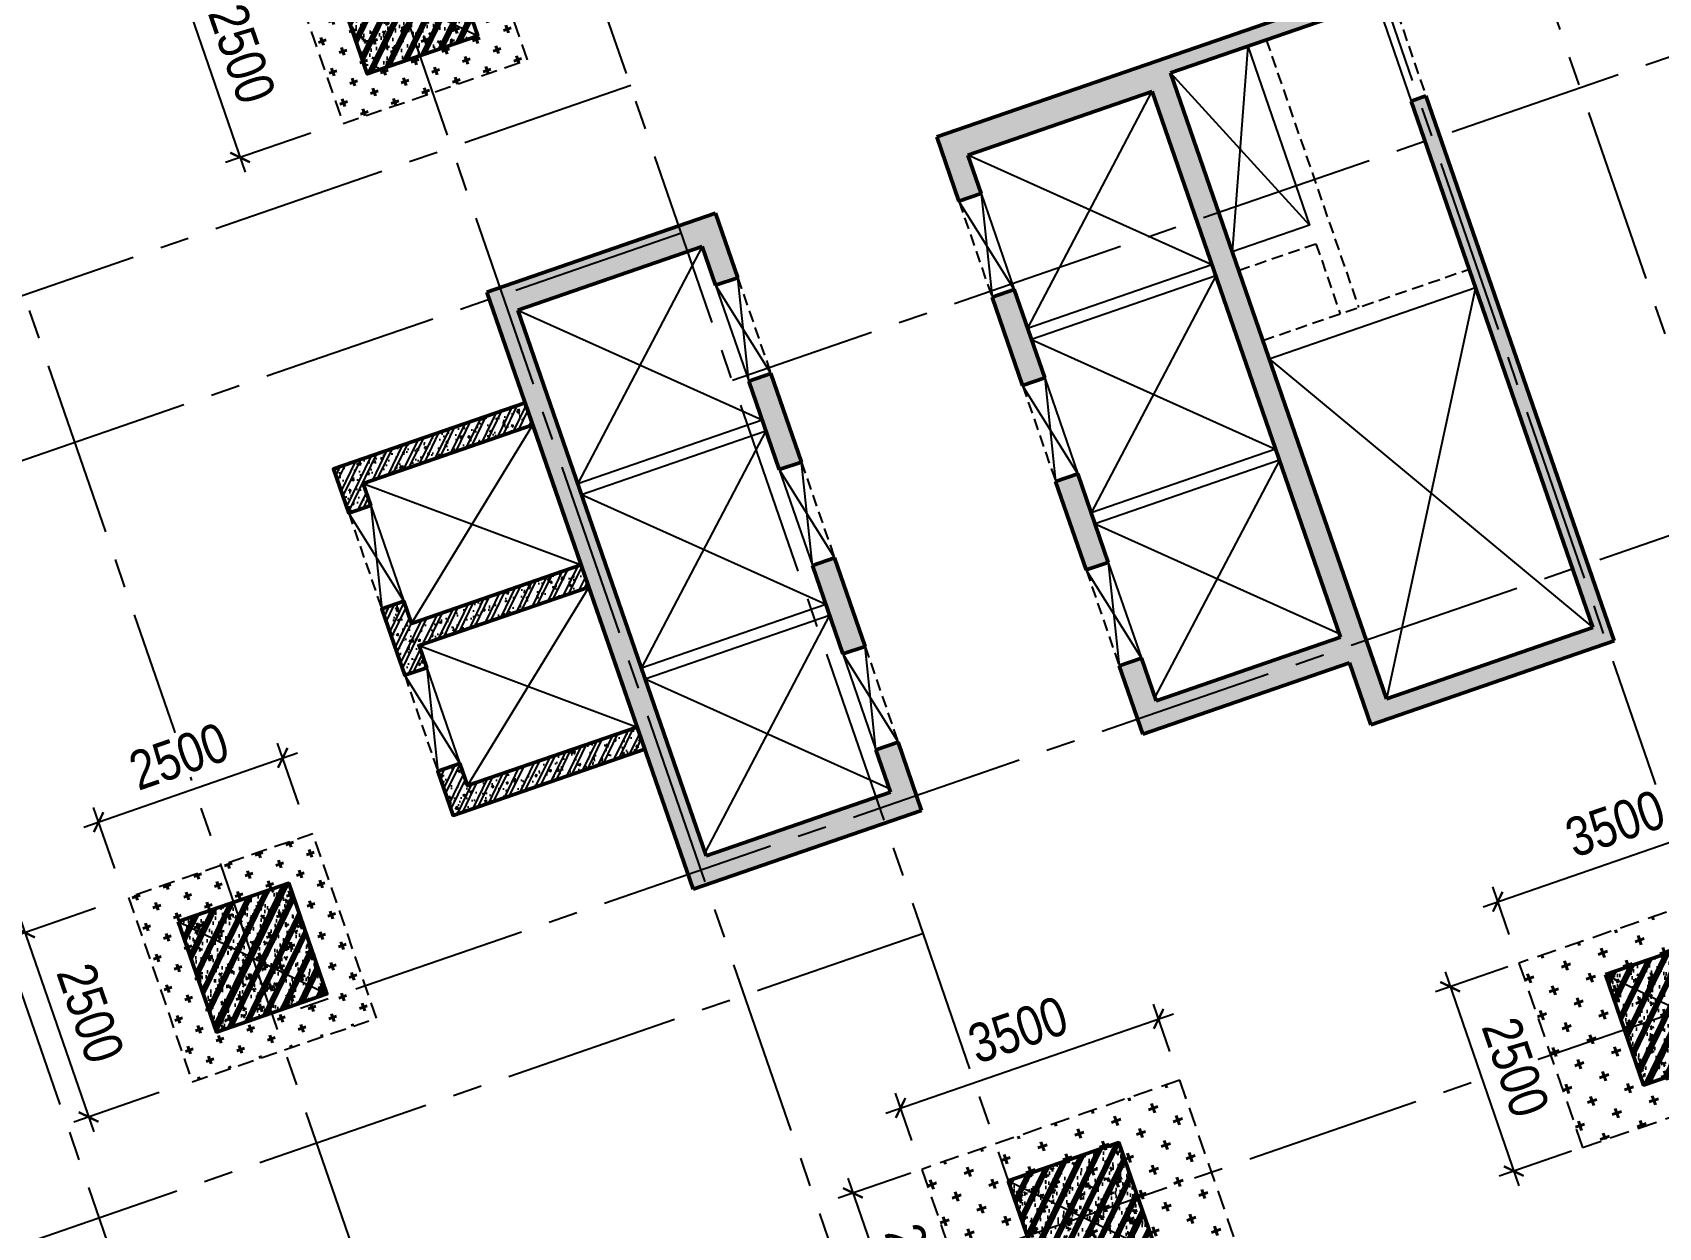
# Model space of a CAD drawing. Header units: millimetres. Extents: x -1534340 to 1713810, y -1348191 to 1114081.
# Drawn here: x 891251 to 912097, y -311826 to -296507 of the extents above; entities that cross this region are included whole.
import ezdxf
from ezdxf.xclip import XClip

# ---------------------------------------------------------------- set-up
doc = ezdxf.new("R2010")
doc.units = ezdxf.units.MM
doc.header["$LTSCALE"] = 100
doc.header["$XCLIPFRAME"] = 0
doc.header["$PDMODE"] = 32
doc.header["$PDSIZE"] = 2.5
for name, pattern in [('CENTER2', [1.125, 0.75, -0.125, 0.125, -0.125]), ('DASHED', [4.5, 3, -1.5]), ('HIDDEN', [0.375, 0.25, -0.125]), ('Xref_ST_MBDV Cot vach 30.7.2022$0$DASHDOT', [1, 0.5, -0.25, 0, -0.25])]:
    doc.linetypes.add(name, pattern=pattern)
for name, color, linetype, lineweight in [('0-Hatch', 250, 'Continuous', 40), ('KT-Net cot vach', 6, 'Continuous', 50), ('ST_MBDV Cot vach 220805$0$Xref_ST_MBDV Cot vach 30.7.2022$0$KT-Net cot vach', 6, 'Continuous', 50), ('xref.asix of  podium$0$xref.asix of  podium$0$ST_MBDV Cot vach 220805$0$KT-Net cot vach', 6, 'Continuous', 50)]:
    doc.layers.add(name, color=color, linetype=linetype, lineweight=lineweight)
for name, color, linetype in [('0-khuat', 3, 'HIDDEN'), ('ccu11-Khuat', 9, 'DASHED'), ('ccu11-Manh', 8, 'Continuous'), ('ccu11-Thay', 7, 'Continuous'), ('ccu12-Manh', 8, 'Continuous'), ('ccu12-Truc', 13, 'CENTER2'), ('KC2-DIM', 251, 'Continuous'), ('KT-Hatch', 251, 'Continuous'), ('xref.asix of  podium$0$xref.asix of  podium$0$KT-Hatch', 251, 'Continuous'), ('Xref_ST_MBDV Cot vach 30.7.2022$0$Xref_ST_MBDV Cot vach 30.7.2022|Xref_ST_MBDV Cot vach 30.7.2022|Xref_ST_MBDV Cot vach 30.7.2022|Xref_ST_MBDV Cot vach 30.7.2022|A-WALL-PATT', 251, 'Continuous'), ('Xref_ST_MBDV Cot vach 30.7.2022$0$Xref_ST_MBDV Cot vach 30.7.2022|Xref_ST_MBDV Cot vach 30.7.2022|Xref_ST_MBDV Cot vach 30.7.2022|Xref_ST_MBDV Cot vach 30.7.2022|Site_plot line', 1, 'Xref_ST_MBDV Cot vach 30.7.2022$0$DASHDOT')]:
    doc.layers.add(name, color=color, linetype=linetype)
doc.styles.add('Arial Narrow', font='ARIALN.TTF')
doc.dimstyles.new('ccu12-200', dxfattribs={"dimscale": 200, "dimtxt": 2.5, "dimasz": 1, "dimexe": 1, "dimexo": 2, "dimgap": 1, "dimtad": 1, "dimdec": 0, "dimrnd": 5, "dimdsep": 46, "dimtxsty": 'Arial Narrow', "dimblk": 'ARCHTICK', "dimcen": -1, "dimdle": 1, "dimclrd": 256, "dimclre": 256, "dimclrt": 3, "dimadec": 0, "dimazin": 2, "dimtfac": 0.1, "dimtdec": 0, "dimtmove": 0, "dimatfit": 1, "dimldrblk": 'ARCHTICK', "dimfxl": 1, "dimtvp": 0.8333333333333334, "dimtolj": 1, "dimtzin": 12, "dimarcsym": 0})

# ---------------------------------------------------------------- blocks, each defined once
blk = doc.blocks.new('Xref_ST_MBDV Cot vach 30.7.2022$0$Tuong Vay01-flat-1')
at = {"layer": 'Xref_ST_MBDV Cot vach 30.7.2022$0$Xref_ST_MBDV Cot vach 30.7.2022|Xref_ST_MBDV Cot vach 30.7.2022|Xref_ST_MBDV Cot vach 30.7.2022|Xref_ST_MBDV Cot vach 30.7.2022|A-WALL-PATT'}
h = blk.add_hatch(dxfattribs=at)
h.set_pattern_fill('ACET-2D-VATLIEU04', color=256, scale=50, pattern_type=2)
h.set_pattern_definition([(49.99999999999999, (-11139561.83942936, -1407213.44759845), (-225.902473859489, 189.5546824974008), [37.49999998626113, -412.4999998488724]), (355, (-11139561.83942936, -1407213.44759845), (32.12721218541265, 367.2157156157773), [29.99999999490911, -329.9999999440002]), (100.4514, (-11139531.95358936, -1407216.06226845), (-341.2315265778452, -62.9441868767608), [31.87009499667636, -350.57105596344]), (46.18420000000001, (-11139561.83942936, -1407113.44759845), (-319.1804974675179, 306.2520974436775), [56.24999996954708, -618.749999665018]), (96.6356, (-11139517.37105686, -1407120.34425195), (-516.9959221575409, -60.14402179722674), [47.80514400473094, -525.8565000520404]), (351.1842, (-11139561.83942936, -1407113.44759845), (84.74077420309186, 546.3954293043353), [45.00000000792112, -495.0000000871323]), (21, (-11139511.83942936, -1407138.44759845), (-105.6808218676597, 275.3079533968121), [37.49999999934682, -412.499999992815]), (326.0000000000001, (-11139511.83942936, -1407138.44759845), (206.1288045682013, 305.5985201385338), [30.00000001746614, -330.0000001921275]), (71.4514, (-11139486.96831286, -1407155.22340145), (-328.9637652803212, 110.3801005582791), [31.87009499870726, -350.5710559857798]), (37.50000000000001, (-11139561.83942936, -1407213.44759845), (-78.13452938385308, 101.8269011885859), [0, -325.9999998517854, 0, -334.9999998476936, 0, -331.2499998493985]), (7.499999999999999, (-11139561.83942936, -1407213.44759845), (-23.27934638224542, 176.8241910238285), [0, -191.0000000278261, 0, -318.5000000464012, 0, -126.2500000183929]), (327.5, (-11139673.33942936, -1407213.44759845), (71.94441751949489, 112.9301145330537), [0, -125.0000000614986, 0, -390.0000001918756, 0, -517.5000002546042]), (317.5, (-11139723.33942936, -1407213.44759845), (158.0205495897681, 172.4491691102739), [0, -162.4999999478019, 0, -258.9999999168043, 0, -367.4999998819521]), (45, (-11139561.83942936, -1407213.44759845), (-150.2601910028607, 150.2601910026278), []), (45, (-11139561.83942936, -1407152.19759845), (-150.2601910028607, 150.2601910026278), [])])
h.paths.add_polyline_path([(-82665.42454257607, -118500.0088302612), (-81837.41861176863, -121132.0343658989), (-80902.71611081436, -123728.0834242017), (-79862.87874617614, -126283.8385967175), (-78719.63840653747, -128795.0430432414), (-77474.89874527603, -131257.5152608277), (-76130.7324262727, -133667.1548922951), (-74689.37767251953, -136019.9495540815), (-73153.2345392555, -138311.981517314), (-71524.86091735773, -140539.4342316107), (-69806.96827445179, -142698.5986796832), (-68002.4171395041, -144785.8795539467), (-66114.21234000102, -146797.8012427511), (-64145.497998368, -148731.0136179249), (-62099.55229647644, -150582.2976132843), (-59979.78201714717, -152348.5705846979), (-57789.71687134914, -154026.8914431464), (-55533.00362077914, -155614.4655520306), (-53213.40000534989, -157108.6493807235), (-50834.76848621853, -158506.954906286), (-48401.06981415115, -159807.0537564463), (-45916.35643433966, -161006.7810866404), (-43384.76573854871, -162104.1391847725), (-40810.51317570359, -163097.3007977149), (-38197.88523275405, -163984.6121738681), (-35551.23229684308, -164764.5958169776), (-32874.96141154505, -165435.9529462866), (-30173.5289383363, -165997.5656592443), (-27451.44813587703, -166448.4963081502), (-24701.85157574899, -166789.3238736566), (-4396.734290909022, -168938.2567786218), (36420.01678077132, -167648.2249503911), (41836.4863632936, -160718.6374020646), (12445.38596707024, -24367.66042796941), (8472.910947457654, -9248.974452903174), (-4718.707271176856, -5521.400683149928), (-10557.45827306993, -9946.818014640827), (-34021.18647153303, -27848.24941525888), (-39776.65152562223, -32008.57135346811), (-41248.85870469548, -35293.77142358455), (-45787.31564925052, -38574.38242801698), (-49368.4870454669, -38942.00303377653), (-57644.18705056235, -44924.06981060421), (-59844.65461433306, -46601.45355761005), (-61968.93197572604, -48362.30333496258), (-64019.60134904832, -50208.3517090485), (-65993.2459566202, -52136.53199238679), (-67886.59205765836, -54143.61763671576), (-69696.47008413821, -56226.27801198442), (-71419.8706161473, -58381.05012253253), (-73053.93764149398, -60604.33085121214), (-74595.93274202198, -62892.42844269238), (-76043.29574720934, -65241.53179885377), (-77393.615911806, -67647.72832025355), (-78644.64476583898, -70107.01135663176), (-79794.29917307012, -72615.28586126259), (-80840.66479975358, -75168.37520986283), (-81781.99930225872, -77762.02815519366), (-82616.73522835784, -80391.9259061541), (-83343.48262714595, -83053.68931881292), (-83961.03136360087, -85742.88618860021), (-84468.3531336058, -88455.03863057657), (-84864.60300002433, -91185.62932156771), (-85149.1148865223, -93930.11565387133), (-85321.41487544402, -96683.60341540864), (-85381.30445068702, -99529.50948559865), (-85328.50406530127, -102200.8374458619), (-85163.21024433896, -104955.3926120612), (-84885.69993967563, -107700.5945179402), (-84496.42936686985, -110432.1923394061), (-83996.04728951491, -113145.6335586284), (-83385.3738030456, -115836.3975027683)], flags=16)
h.paths.add_polyline_path([(-83625.45879450254, -118780.6341908188), (-82785.20518665202, -121451.592054751), (-81836.67593448795, -124086.0436255364), (-80781.45706173405, -126679.6041032514), (-79621.30565389246, -129227.9548506811), (-78358.15352366865, -131726.8525110248), (-76994.10399421491, -134172.1360737709), (-75531.42839684151, -136559.7338032422), (-73972.56228888594, -138885.6700187323), (-72320.10139823705, -141146.0717144171), (-70576.79730102606, -143337.1750085717), (-68745.55283991061, -145455.3314108832), (-66829.41729043424, -147497.0138977058), (-64831.58128353581, -149458.8227850739), (-62755.37149274349, -151337.4913895966), (-60604.24509477988, -153129.8914679771), (-58381.7840128839, -154833.0384259534), (-56091.68895242736, -156444.0962880657), (-53737.77323871478, -157960.3824199464), (-51323.95646727085, -159379.3719952791), (-48854.25797718205, -160698.7021999834), (-46332.79015832208, -161916.1761666269), (-43763.75160367042, -163029.7666325136), (-41151.42011806555, -164037.6193153583), (-38500.14559506811, -164938.0560009221), (-35814.34277378954, -165729.5773374715), (-33098.48388773762, -166410.8653324069), (-30357.09121792205, -166980.7855469028), (-27594.72956264392, -167438.3889849058), (-24815.98988816142, -167782.8289991841), (-4433.735052675009, -169939.9255319908), (36919.56229590811, -168632.9359166666), (42912.68845487945, -160965.5998827359), (13418.22973546013, -24135.12373521132), (9294.838300889242, -8442.070929647249), (-4925.935208282433, -4423.687328800617), (-11162.76267831214, -9150.82235655561), (-34617.47974592447, -27045.37879939191), (-40579.63196872547, -31355.10398377781), (-42051.83914779872, -34640.30405389448), (-46155.98199344426, -37606.97231750819), (-49737.15338966064, -37974.59292326774), (-58240.31235744618, -44121.0777798905), (-60467.11885703541, -45818.53930653841), (-62622.81900685839, -47605.43596977205), (-64703.8232677374, -49478.79233927629), (-66706.66158131324, -51435.49383058609), (-68628.013630962, -53472.26783320424), (-70464.66541309468, -55585.73726807744), (-72213.55809716694, -57772.38228180911), (-73871.79587351345, -60028.54927773564), (-75436.60120790266, -62350.49395546387), (-76905.37393212318, -64734.34577669739), (-78275.66833624989, -67176.13529814105), (-79545.20269040763, -69671.7966022063), (-80711.86304414831, -72217.17406733404), (-81773.70674647763, -74808.02928769216), (-82728.96568063274, -77440.04813065287), (-83576.04920824617, -80108.84792049509), (-84313.5468179807, -82809.98473610263), (-84940.23047422245, -85538.9608107484), (-85455.05666192248, -88291.23202148662), (-85857.16812421381, -91062.21545574092), (-86145.88844638877, -93847.29761108034), (-86320.75738810934, -96641.83923533), (-86381.51240370423, -99528.87035845965), (-86327.91179009154, -102240.684236032), (-86160.19218073785, -105035.6641918905), (-85878.57688103244, -107821.473743778), (-85483.548480995, -110593.4755141111), (-84975.76463904232, -113347.0545681345), (-84356.0573821161, -116077.6233250971)])
at = {"layer": 'Xref_ST_MBDV Cot vach 30.7.2022$0$Xref_ST_MBDV Cot vach 30.7.2022|Xref_ST_MBDV Cot vach 30.7.2022|Xref_ST_MBDV Cot vach 30.7.2022|Xref_ST_MBDV Cot vach 30.7.2022|Site_plot line', "ltscale": 5000}
blk.add_arc((-17764.15298610739, -99528.87035845988), 69167.3594175971, 126.1463596527413, 263.7926961611879, dxfattribs=at)
blk = doc.blocks.new('Grid-ST-flat-3')
at = {"layer": 'ccu12-Truc', "ltscale": 30}
for p, q in [((354060.2251921427, -35261.67722702224), (370215.9049475128, -82056.07930523856)), ((352169.7243788354, -35914.36909527634), (368325.4041342058, -82708.77117349271)), ((343189.8455156267, -39014.65546948352), (361219.3016763728, -91236.39007851167)), ((340897.6132794917, -39806.04435974167), (359986.9050177329, -95097.55833493307)), ((335415.1609209012, -41698.85077767866), (354504.452659484, -96990.36475386203)), ((332626.6722212732, -42661.57128335355), (351715.9639600301, -97953.08526004129)), ((373810.3320323362, -49513.02102186112), (349695.2078323849, -57838.72253210988)), ((348389.8671523775, -54057.70604856691), (307655.7401533651, -68121.08717252291)), ((375703.1355340295, -54995.47438727948), (343807.6216429826, -66007.34088114498)), ((349042.5590209737, -55948.20686175593), (308308.4320219612, -70011.58798571193)), ((377595.9390357225, -60477.92775269796), (312746.7367284151, -82866.99351539748)), ((352142.8453968058, -64928.08572440385), (311408.7183977929, -78991.46684835991))]:
    blk.add_line(p, q, dxfattribs=at)
blk = doc.blocks.new('LOI-B2-T1-PN')
at = {"layer": 'xref.asix of  podium$0$xref.asix of  podium$0$KT-Hatch'}
h = blk.add_hatch(dxfattribs=at)
h.set_pattern_fill('BTCT', color=256, scale=40)
h.set_pattern_definition([(49.99999999999999, (106559.8543703835, -42147.03074568091), (286.9040730403014, -25.10085399303804), [30, -330]), (355, (106559.8543703835, -42147.03074568091), (-55.50053344520001, 300.8768534800047), [24, -264]), (100.4514, (106583.7630423829, -42149.12248168094), (231.4037526856086, 275.7758168243814), [25.496076, -280.4568448]), (46.18420000000001, (106559.8543703835, -42067.03074568091), (426.8964194502578, -66.20760573160723), [45, -495]), (96.6356, (106595.4290683828, -42072.54806848092), (373.8650822194813, 389.6471483601767), [38.2441152, -420.6852]), (351.1842, (106559.8543703835, -42067.03074568091), (373.8647780534509, 389.6474403701299), [36, -396]), (21, (106599.8543703835, -42087.03074568091), (238.7628208473847, -161.0475562661355), [30, -330]), (326.0000000000001, (106599.8543703835, -42087.03074568091), (97.32613276863269, 290.0600180187412), [24, -264]), (71.4514, (106619.7512635831, -42100.45138808095), (336.089051432596, 129.012198683981), [25.496076, -280.4568448]), (37.50000000000001, (106559.8543703835, -42147.03074568091), (4.863942126916267, 133.1575415325246), [0, -260.8, 0, -268, 0, -265]), (7.499999999999999, (106559.8543703835, -42147.03074568091), (105.2278149768594, 157.7646847529441), [0, -152.8, 0, -254.8, 0, -101]), (327.5, (106470.6543703843, -42147.03074568091), (213.5289744689636, -9.021948693751902), [0, -100, 0, -312, 0, -414]), (317.5, (106430.6543703843, -42147.03074568091), (233.2744677369545, 40.04199293292709), [0, -130, 0, -207.2, 0, -294]), (45, (106559.8543703835, -42147.03074568091), (-106.0660171779821, 106.0660171779821), []), (45, (106630.5650483835, -42147.03074568091), (-106.0660171779821, 106.0660171779821), [])])
h.paths.add_polyline_path([(49433.65392537601, 3363.971816275036), (49622.70400670543, 3429.241003099829), (52034.40045988187, -3556.159502078313), (48915.07411792129, -4633.101084687049), (48640.94353325665, -3839.090743097011), (45994.24239462428, -4752.85935864388), (45691.49887049571, -3875.972566526849), (45975.07399249263, -3778.068786289543), (46163.59643967636, -4324.117936077528), (48526.72245631367, -3508.253100767964), (46111.76254379749, 3486.599908476695), (43748.63652716018, 2670.735073167132), (43919.09460751154, 2177.008775634924), (43635.51948551461, 2079.104995397851), (43350.84032822028, 2903.668935258873), (49116.86780881323, 4894.379133414477), (49182.13699563965, 4705.32905208366), (46346.385775676, 3726.291249711998), (49117.06275638752, -4298.884702786105), (51763.76389501989, -3385.116087239236)])
h.paths.add_polyline_path([(45550.82427813113, -2549.2432576383), (45267.2491561342, -2647.147037875606), (44875.63403518684, -1512.846549890004), (45159.2091571819, -1414.942769652931)], flags=17)
h.paths.add_polyline_path([(44734.9594428204, -186.1172410016879), (44451.38432082534, -284.0210212389939), (44059.76919987611, 850.2794667466078), (44343.34432187304, 948.1832469836809)], flags=17)
h.paths.add_polyline_path([(42855.74765053205, -4855.010368898511), (42572.17252853513, -4952.914149135584), (42759.82144065574, -5496.433132962091), (40396.69542402029, -6312.297968271887), (37981.73551150225, 682.555040972773), (40344.86152813956, 1498.419876282569), (40516.19314355403, 1002.163412788883), (40799.76826555096, 1100.067193025956), (40514.21557319351, 1927.161298848689), (37583.93931256421, 915.4889030647464), (40227.34137896635, -6741.039390838239), (43157.61763959564, -5729.366995054064)])
h.paths.add_polyline_path([(42431.49793617055, -3626.184840247501), (42147.92281417362, -3724.088620484574), (41756.30769322626, -2589.788132498972), (42039.88281522132, -2491.884352261899)], flags=17)
h.paths.add_polyline_path([(41615.63310086168, -1263.058823610656), (41332.05797886476, -1360.962603847962), (40940.44285791554, -226.6621158623602), (41224.01797991246, -128.7583356250543)], flags=17)
at = {"ltscale": 0.5}
for points in [[(47338.89869169029, 4068.954476753715), (48131.91931109922, 1771.995990066498), (47139.40639508469, 1429.33276302478)], [(46878.6754889877, 1265.261452838255), (44515.54947235039, 449.3966175308451)], [(46927.62737910636, 1123.473891840084), (44564.50136246951, 307.6090565305785)], [(47612.56603217917, 58.84123054385418), (50259.30912839295, 972.4882855381584)], [(38748.64845669363, -1538.783414665668), (41111.77447333024, -722.918579354824)], [(38797.60034681251, -1680.570975663897), (41160.72636344936, -864.7061403541593)], [(47694.5403242968, -1097.86456379859), (45331.41430765949, -1913.729399106058)], [(47743.49221441522, -1239.652124796819), (45380.36619777861, -2055.516960106383)], [(39564.51329200342, -3901.909431302338), (41927.6393086398, -3086.044595991494)], [(39613.46518212208, -4043.696992300509), (41976.59119875915, -3227.832156990771)]]:
    blk.add_lwpolyline(points, dxfattribs=at)
at = {"layer": 'ccu11-Khuat', "ltscale": 0.5}
blk.add_line((47575.21129335393, 4150.540960284707), (48759.82455109805, 719.3471057733987), dxfattribs=at)
at = {"layer": 'ccu11-Khuat', "color": 6, "ltscale": 0.5}
for points in [[(49182.13699563779, 4705.32905208302), (49622.70400670543, 3429.241003099829)], [(43635.51948551554, 2079.104995394358), (44059.76919987681, 850.2794667433482)], [(40799.76826555096, 1100.067193025956), (41224.01797991246, -128.7583356250543)], [(44451.38432082534, -284.021021238761), (44875.63403518684, -1512.846549889771)], [(41615.63310086331, -1263.058823609666), (42039.88281522482, -2491.884352260677)], [(45267.2491561342, -2647.147037875839), (45691.49887049431, -3875.972566527314)], [(42431.49793617055, -3626.184840247501), (42855.74765053205, -4855.010368898511)]]:
    blk.add_lwpolyline(points, dxfattribs=at)
at = {"layer": 'ccu11-Khuat', "ltscale": 0.5}
for points in [[(47220.99287861586, 1193.020161361084), (48213.49494131166, 1535.679641314899), (48523.45610908046, 637.753493136086)], [(47530.99040205311, 295.1575790462084), (50177.7334982669, 1208.804634040513)]]:
    blk.add_lwpolyline(points, dxfattribs=at)
at = {"layer": 'ccu11-Thay', "color": 6, "ltscale": 0.5}
for points in [[(48993.08691430837, 4640.059865258751), (49433.65392537601, 3363.971816275036)], [(43919.09460751223, 2177.00877563213), (44343.34432187374, 948.1832469808869)], [(40516.19314355403, 1002.163412788883), (40940.44285791554, -226.6621158623602)], [(44734.95944282226, -186.1172410009895), (45159.20915718377, -1414.942769652233)], [(41332.05797886639, -1360.96260384674), (41756.30769322789, -2589.788132497983)], [(45550.82427813089, -2549.243257638416), (45975.07399249123, -3778.068786290009)], [(42147.92281417362, -3724.088620484574), (42572.17252853513, -4952.914149135817)]]:
    blk.add_lwpolyline(points, dxfattribs=at)
at = {"layer": 'ccu12-Manh', "ltscale": 0.5}
for points in [[(47338.89869169029, 4068.954476753657), (47139.40639508469, 1429.33276302478)], [(46346.385775676, 3726.291249711998), (48131.91931109922, 1771.995990066498)], [(46110.88900873368, 3489.130074438057), (44514.67593728798, 451.9267834898783)], [(43747.76299209637, 2673.265239128261), (46877.80195392435, 1267.791618800664)], [(40344.86152813956, 1498.419876282569), (38748.64845669386, -1538.78341466561)], [(46927.62737910636, 1123.473891840084), (45331.41430766066, -1913.729399108095)], [(50259.30897807376, 972.4882336484152), (49117.06275638752, -4298.884702786105)], [(37981.73551150225, 682.555040972773), (41111.77447333024, -722.918579354824)], [(44564.50136246905, 307.6090565302875), (47694.54032429704, -1097.86456379731)], [(47612.76617613016, 58.91031958063832), (51763.76389501989, -3385.116087239236)], [(41160.72636344936, -864.7061403542175), (39564.51329200366, -3901.909431302396)], [(47743.49221441639, -1239.652124796412), (46147.27914297068, -4276.855415744591)], [(38797.60034681205, -1680.570975664014), (41927.63930864003, -3086.044595991611)], [(45380.36619777908, -2055.516960106208), (48510.40515960706, -3460.990580433805)], [(41976.59119875869, -3227.832156990888), (40380.37812731299, -6265.035447939066)], [(39613.46518212138, -4043.696992300684), (42743.50414394937, -5449.170612628281)]]:
    blk.add_lwpolyline(points, dxfattribs=at)
at = {"layer": 'KC2-DIM', "ltscale": 0.5}
for points in [[(43919.094607512, 2177.008775632479), (44059.76919987658, 850.2794667436974)], [(44343.3443218735, 948.1832469813526), (43635.51948551508, 2079.104995394708)], [(40940.44285791554, -226.6621158623602), (40799.76826555096, 1100.067193025956)], [(40516.19314355403, 1002.163412788883), (41224.01797991246, -128.7583356250543)], [(44734.95944282203, -186.1172410005238), (44875.63403518661, -1512.846549889422)], [(45159.2091571833, -1414.942769651767), (44451.38432082511, -284.0210212384118)], [(41332.05797886336, -1360.962603847729), (42039.88281522179, -2491.884352261666)], [(41756.30769322487, -2589.788132498972), (41615.63310086029, -1263.058823610656)], [(45975.07399249123, -3778.068786289659), (45267.24915613374, -2647.147037875489)], [(45550.82427813066, -2549.243257637951), (45691.49887049408, -3875.972566526965)], [(42147.9228141692, -3724.088620485563), (42855.74765052786, -4855.0103688995)], [(42572.1725285307, -4952.914149136806), (42431.49793616636, -3626.18484024849)]]:
    blk.add_lwpolyline(points, dxfattribs=at)
at = {"layer": 'xref.asix of  podium$0$xref.asix of  podium$0$ST_MBDV Cot vach 220805$0$KT-Net cot vach', "extrusion": (-3.35282951705558e-09, 1.998521292752062e-08, 0.9999999999999999)}
for p, q in [((49116.86780881323, 4894.379133414477), (43350.84032822028, 2903.668935258873)), ((49182.13699563965, 4705.32905208366), (46346.385775676, 3726.291249711998)), ((46346.385775676, 3726.291249711998), (49117.06275638752, -4298.884702786105)), ((46111.76254379749, 3486.599908476695), (43748.63652716018, 2670.735073167132)), ((48526.72245631367, -3508.253100767964), (46111.76254379749, 3486.599908476695)), ((51763.76389501989, -3385.116087239236), (49433.65392537601, 3363.971816275036)), ((52034.40045988187, -3556.159502078313), (49622.70400670543, 3429.241003099829)), ((40514.21557319351, 1927.161298848689), (37583.93931256421, 915.4889030647464)), ((40799.76826555096, 1100.067193025956), (40514.21557319351, 1927.161298848689)), ((40344.86152813956, 1498.419876282569), (37981.73551150225, 682.555040972773)), ((40516.19314355403, 1002.163412788883), (40344.86152813956, 1498.419876282569)), ((37583.93931256421, 915.4889030647464), (40227.34137896635, -6741.039390838239)), ((37981.73551150225, 682.555040972773), (40396.69542402029, -6312.297968271887)), ((46163.59643967636, -4324.117936077528), (48526.72245631367, -3508.253100767964)), ((49117.06275638752, -4298.884702786105), (51763.76389501989, -3385.116087239236)), ((48915.07411792129, -4633.101084687049), (52034.40045988187, -3556.159502078313)), ((45691.49887049571, -3875.972566526849), (45994.24239462428, -4752.85935864388)), ((45975.07399249263, -3778.068786289543), (46163.59643967636, -4324.117936077528)), ((45994.24239462428, -4752.85935864388), (48640.94353325665, -3839.090743097011)), ((48915.07411792129, -4633.101084687049), (48640.94353325665, -3839.090743097011)), ((42759.82144065574, -5496.433132962091), (42572.17252853513, -4952.914149135584)), ((43157.61763959564, -5729.366995054064), (42855.74765053205, -4855.010368898511)), ((40396.69542402029, -6312.297968271887), (42759.82144065574, -5496.433132962091)), ((40227.34137896635, -6741.039390838239), (43157.61763959564, -5729.366995054064))]:
    blk.add_line(p, q, dxfattribs=at)
at = {"layer": 'xref.asix of  podium$0$xref.asix of  podium$0$ST_MBDV Cot vach 220805$0$KT-Net cot vach', "color": 6}
for p, q in [((49433.65392537601, 3363.971816275036), (49622.70400670543, 3429.241003099829)), ((43919.09460751154, 2177.008775634924), (43635.51948551461, 2079.104995397851)), ((40799.76826555096, 1100.067193025956), (40516.19314355403, 1002.163412788883)), ((44343.34432187304, 948.1832469836809), (44059.76919987611, 850.2794667466078)), ((41224.01797991246, -128.7583356250543), (40940.44285791554, -226.6621158623602)), ((44734.9594428204, -186.1172410016879), (44451.38432082534, -284.0210212389939)), ((41615.63310086168, -1263.058823610656), (41332.05797886476, -1360.962603847962)), ((45159.2091571819, -1414.942769652931), (44875.63403518684, -1512.846549890004)), ((42039.88281522132, -2491.884352261899), (41756.30769322626, -2589.788132498972)), ((45550.82427813113, -2549.2432576383), (45267.2491561342, -2647.147037875606)), ((42431.49793617055, -3626.184840247501), (42147.92281417362, -3724.088620484574)), ((42855.74765053205, -4855.010368898511), (42572.17252853513, -4952.914149135584))]:
    blk.add_line(p, q, dxfattribs=at)
at = {"layer": 'xref.asix of  podium$0$xref.asix of  podium$0$ST_MBDV Cot vach 220805$0$KT-Net cot vach', "color": 6, "extrusion": (-3.35282951705558e-09, 1.998521292752062e-08, 0.9999999999999999)}
for p, q in [((43350.84032822028, 2903.668935258873), (43635.51948551461, 2079.104995397851)), ((43748.63652716018, 2670.735073167132), (43919.09460751154, 2177.008775634924)), ((44059.76919987611, 850.2794667466078), (44451.38432082534, -284.0210212389939)), ((44343.34432187304, 948.1832469836809), (44734.9594428204, -186.1172410016879)), ((41615.63310086168, -1263.058823610656), (41224.01797991246, -128.7583356250543)), ((41332.05797886476, -1360.962603847962), (40940.44285791554, -226.6621158623602)), ((45159.2091571819, -1414.942769652931), (45550.82427813113, -2549.2432576383)), ((44875.63403518684, -1512.846549890004), (45267.2491561342, -2647.147037875606)), ((42431.49793617055, -3626.184840247501), (42039.88281522132, -2491.884352261899)), ((42147.92281417362, -3724.088620484574), (41756.30769322626, -2589.788132498972))]:
    blk.add_line(p, q, dxfattribs=at)
at = {"layer": 'xref.asix of  podium$0$xref.asix of  podium$0$ST_MBDV Cot vach 220805$0$KT-Net cot vach'}
blk.add_line((45975.07399249263, -3778.068786289543), (45691.49887049571, -3875.972566526849), dxfattribs=at)
blk = doc.blocks.new('*U151')
h = blk.add_hatch()
h.set_pattern_fill('VATLIEU04', color=250, scale=40, style=0, pattern_type=2)
h.set_pattern_definition([(49.99999999999999, (550, -550), (286.9040730403014, -25.10085399303804), [30, -330]), (355, (550, -550), (-55.50053344520001, 300.8768534800047), [24, -264]), (100.4514, (573.908672, -552.091736), (231.4037526856086, 275.7758168243814), [25.496076, -280.4568448]), (46.18420000000001, (550, -470), (426.8964194502578, -66.20760573160723), [45, -495]), (96.6356, (585.574698, -475.5173228), (373.8650822194813, 389.6471483601767), [38.2441152, -420.6852]), (351.1842, (550, -470), (373.8647780534509, 389.6474403701299), [36, -396]), (21, (590, -490), (238.7628208473847, -161.0475562661355), [30, -330]), (326.0000000000001, (590, -490), (97.32613276863269, 290.0600180187412), [24, -264]), (71.4514, (609.8968932, -503.4206424), (336.089051432596, 129.012198683981), [25.496076, -280.4568448]), (37.50000000000001, (550, -550), (4.863942126916267, 133.1575415325246), [0, -260.8, 0, -268, 0, -265]), (7.499999999999999, (550, -550), (105.2278149768594, 157.7646847529441), [0, -152.8, 0, -254.8, 0, -101]), (327.5, (460.8, -550), (213.5289744689636, -9.021948693751902), [0, -100, 0, -312, 0, -414]), (317.5, (420.8, -550), (233.2744677369545, 40.04199293292709), [0, -130, 0, -207.2, 0, -294]), (45, (550, -550), (-120.2081528017131, 120.2081528017131), []), (45, (550, -501), (-120.2081528017131, 120.2081528017131), [])])
h.paths.add_polyline_path([(-475, 475), (1025, 475), (1025, -1025), (-475, -1025)])
at = {"color": 6, "ltscale": 0.25}
blk.add_lwpolyline([(-475, 475), (1025, 475), (1025, -1025), (-475, -1025)], close=True, dxfattribs=at)
at = {"layer": 'Defpoints', "linetype": 'ByBlock', "ltscale": 30}
for p, q in [((1025, 475), (-475, -1025)), ((-475, 475), (1025, -1025))]:
    blk.add_line(p, q, dxfattribs=at)
blk = doc.blocks.new('MBDV-B1-T1-PN')
at = {"layer": 'KT-Net cot vach', "rotation": 19.04713795399666}
for p in [(36164.08893354633, 4835.222883307375, 0.003742682589996882), (34229.5406683262, -7447.579368080595), (52528.30691644386, -8127.581932688248), (44871.77846938628, -10770.9840538142)]:
    blk.add_blockref('*U151', p, dxfattribs=at)
blk = doc.blocks.new('LOI-KD-PN')
at = {"layer": 'KT-Hatch'}
h = blk.add_hatch(dxfattribs=at)
h.set_pattern_fill('BTCT', color=256, scale=40, angle=19.0471379539965)
h.set_pattern_definition([(69.04713795399645, (-1438.872973347316, -2076.931861215679), (279.3877533547662, 69.903385280477), [29.99999999999995, -329.9999999999992]), (14.04713795399642, (-1438.872973347316, -2076.931861215679), (-150.6518396180941, 266.2915946709811), [23.99999999999998, -263.9999999999996]), (119.4985379539964, (-1415.590661877999, -2071.106577622413), (128.7361747717527, 336.1948768307957), [25.49607599999999, -280.4568447999998]), (65.2313379539965, (-1464.980648078723, -2001.311828683713), (425.1305970221304, 76.73314454503654), [45, -495]), (115.6827379539964, (-1429.553094464587, -1994.917422253522), (226.2363583837528, 490.3234749361438), [38.24411519999979, -420.6851999999984]), (10.23133795399642, (-1464.980648078723, -2001.311828683713), (226.2359755744279, 490.3236516953235), [35.99999999999976, -395.9999999999981]), (40.04713795399648, (-1420.643713129917, -2007.16299945116), (278.2478686892407, -74.31099224333835), [30, -330]), (345.0471379539965, (-1420.643713129917, -2007.16299945116), (-2.662340959559013, 305.9413376994765), [24, -264]), (90.49853795399616, (-1397.456394660519, -2013.355596939393), (275.5857060422185, 231.6301287124563), [25.496076, -280.4568447999999]), (56.54713795399648, (-1438.872973347316, -2076.931861215679), (-38.85777900570817, 127.4545480190627), [0, -260.7999999999999, 0, -267.9999999999999, 0, -264.9999999999999]), (26.54713795399645, (-1438.872973347316, -2076.931861215679), (47.98077147784923, 183.4678019936752), [0, -152.8, 0, -254.8, 0, -101]), (346.5471379539965, (-1523.189309620531, -2106.041918540839), (204.7826262224386, 61.15631196729441), [0, -99.99999999999949, 0, -311.999999999998, 0, -413.999999999998]), (336.5471379539965, (-1560.999325886602, -2119.095755906426), (207.4352439007965, 113.9778841873155), [0, -129.9999999999998, 0, -207.1999999999998, 0, -293.9999999999995]), (64.04713795399645, (-1438.872973347316, -2076.931861215679), (-134.8731593255321, 65.64473241281163), []), (64.04713795399645, (-1372.033676213352, -2053.855718950159), (-134.8731593255321, 65.64473241281163), [])])
h.paths.add_polyline_path([(-25413.34261105466, 16274.23071733973), (-27870.99366831291, 15425.73128858348), (-27675.18610782945, 14858.58104459388), (-27391.61098583438, 14956.48482483561), (-27489.51476607635, 15240.05994683038), (-25315.43883078266, 15990.65559535031), (-24695.38155591837, 14194.6798227164), (-26869.45749121206, 13444.08417419653), (-26967.36127145379, 13727.65929619136), (-27250.93639344862, 13629.75551594963), (-27055.12883296516, 13062.60527195997), (-26957.22505272343, 12779.03014996514), (-26673.6499307286, 12876.93393020687), (-26771.55371097033, 13160.5090522017), (-24597.47777567664, 13911.10470072157), (-23977.42050081235, 12115.12892808771), (-26151.49643610604, 11364.53327956778), (-26249.40021634777, 11648.10840156261), (-26532.9753383426, 11550.20462132094), (-26337.16777785914, 10983.05437733122), (-23879.51672060112, 11831.55380608741)])
at = {"layer": 'ccu11-Khuat', "color": 6, "ltscale": 0.5, "elevation": 1.490472173669433e-05}
for points in [[(-27675.18610782991, 14858.58104459493), (-27250.93639346841, 13629.75551594392)], [(-26957.22505272459, 12779.03014996595), (-26532.97533836332, 11550.20462131494)]]:
    blk.add_lwpolyline(points, dxfattribs=at)
at = {"layer": 'ccu11-Thay', "color": 6, "ltscale": 0.5, "elevation": 1.490472173669433e-05}
for points in [[(-27391.61098583299, 14956.4848248327), (-26967.36127147148, 13727.65929618146)], [(-26673.6499307279, 12876.93393020373), (-26249.4002163664, 11648.10840155248)]]:
    blk.add_lwpolyline(points, dxfattribs=at)
at = {"layer": 'ccu12-Manh', "ltscale": 0.5, "elevation": 1.490472173669433e-05}
for points in [[(-26869.45749121206, 13444.08417419653), (-25315.4388308113, 15990.65559534042)], [(-27489.51476607635, 15240.05994683038), (-24695.38155594724, 14194.67982270644)], [(-24597.47777570551, 13911.10470071161), (-26151.49643610604, 11364.53327956778)], [(-26771.55371097033, 13160.5090522017), (-23977.42050081235, 12115.12892808771)]]:
    blk.add_lwpolyline(points, dxfattribs=at)
at = {"layer": 'KC2-DIM', "ltscale": 0.5, "elevation": 1.490472173669433e-05}
for points in [[(-26967.36127147195, 13727.65929618193), (-27675.18610783014, 14858.58104459528)], [(-27391.61098583345, 14956.48482483305), (-27250.93639346887, 13629.75551594427)], [(-26249.40021636663, 11648.10840155295), (-26957.22505272483, 12779.0301499663)], [(-26673.64993072813, 12876.93393020408), (-26532.97533836355, 11550.20462131529)]]:
    blk.add_lwpolyline(points, dxfattribs=at)
at = {"layer": 'ST_MBDV Cot vach 220805$0$Xref_ST_MBDV Cot vach 30.7.2022$0$KT-Net cot vach', "elevation": 1.490472173669433e-05}
blk.add_lwpolyline([(-25413.34261105466, 16274.23071733973), (-27870.99366831291, 15425.73128858348), (-27675.18610782945, 14858.58104459388), (-27391.61098583438, 14956.48482483561), (-27489.51476607635, 15240.05994683038), (-25315.43883078266, 15990.65559535031), (-24695.38155591837, 14194.6798227164), (-26869.45749121206, 13444.08417419653), (-26967.36127145379, 13727.65929619136), (-27250.93639344862, 13629.75551594963), (-27055.12883296516, 13062.60527195997), (-26957.22505272343, 12779.03014996514), (-26673.6499307286, 12876.93393020687), (-26771.55371097033, 13160.5090522017), (-24597.47777567664, 13911.10470072157), (-23977.42050081235, 12115.12892808771), (-26151.49643610604, 11364.53327956778), (-26249.40021634777, 11648.10840156261), (-26532.9753383426, 11550.20462132094), (-26337.16777785914, 10983.05437733122), (-23879.51672060112, 11831.55380608741)], close=True, dxfattribs=at)
at = {"layer": 'xref.asix of  podium$0$xref.asix of  podium$0$ST_MBDV Cot vach 220805$0$KT-Net cot vach', "color": 6}
for p, q in [((-27391.61098583392, 14956.4848248355, 1.490472173669433e-05), (-27675.18610783084, 14858.58104459842, 1.490472173669433e-05)), ((-26967.36127147241, 13727.65929618425, 1.490472173669433e-05), (-27250.93639346934, 13629.75551594718, 1.490472173669433e-05))]:
    blk.add_line(p, q, dxfattribs=at)
blk = doc.blocks.new('MC3000X3000')
at = {"layer": '0-Hatch', "ltscale": 2}
h = blk.add_hatch(dxfattribs=at)
h.set_pattern_fill('CROSS', color=256, scale=1000, style=0)
h.set_pattern_definition([(360, (0, -4.656612873077393e-10), (250, 250), [125, -375]), (90, (62.5, -62.50000000046566), (-250, 250), [125, -375])])
h.paths.add_polyline_path([(7876789.000000002, 1547059), (7876789.000000002, 1550059), (7873789.000000002, 1550059), (7873789.000000002, 1547059)])
at = {"layer": '0-khuat', "ltscale": 10}
blk.add_lwpolyline([(7873789.000000002, 1547059), (7876789.000000002, 1547059), (7876789.000000002, 1550059), (7873789.000000002, 1550059)], close=True, dxfattribs=at)
blk = doc.blocks.new('_ARCHTICK')
at = {"color": 0, "linetype": 'ByBlock', "const_width": 0.15}
blk.add_lwpolyline([(-0.5, -0.5), (0.5, 0.5)], dxfattribs=at)
blk = doc.blocks.new('*D1289')
at = {"layer": 'Defpoints', "color": 0, "ltscale": 0.5, "transparency": 16777216}
for p in [(894381.2190204102, -295301.9386452405, 0.0037426825899861), (895197.0838557574, -297665.0646618638), (893913.0527840198, -298108.3739866964)]:
    blk.add_point(p, dxfattribs=at)
at = {"layer": 'KC2-DIM', "lineweight": -2, "ltscale": 0.5, "transparency": 16777216}
for p, q in [((894003.1188577504, -295432.477018896), (892908.1378673428, -295810.5171569008)), ((893031.918761845, -295556.1978887432), (893978.3219708477, -298297.4240680264)), ((894818.9836930976, -297795.6030355194), (893724.0027026898, -298173.6431735242))]:
    blk.add_line(p, q, dxfattribs=at)
at = {"layer": 'KC2-DIM', "lineweight": -2, "ltscale": 0.5, "transparency": 16777216, "xscale": 200, "yscale": 200, "zscale": 200}
for p, rotation in [((893097.1879486728, -295745.2479700731), 109.047137953984), ((893913.0527840198, -298108.3739866964), 289.047137953984)]:
    blk.add_blockref('_ARCHTICK', p, dxfattribs=dict(at, rotation=rotation))
at = {"layer": 'KC2-DIM', "color": 3, "ltscale": 0.5, "transparency": 16777216, "insert": (893935.4801098104, -296778.2300822451), "char_height": 500, "attachment_point": 5, "rotation": 289.04713795398396, "style": 'Arial Narrow', "bg_fill": 3, "box_fill_scale": 1.1, "bg_fill_color": 256, "bg_fill_true_color": 13158600, "bg_fill_transparency": 0}
blk.add_mtext('\\A1;2500', dxfattribs=at)
blk = doc.blocks.new('*D1263')
at = {"layer": 'Defpoints', "color": 0, "ltscale": 0.5, "transparency": 16777216}
for p in [(913345.1121065108, -306507.2486344783), (913620.4747175418, -307304.8275004126), (910312.0982942688, -308447.0382698999)]:
    blk.add_point(p, dxfattribs=at)
at = {"layer": 'KC2-DIM', "lineweight": -2, "ltscale": 0.5, "transparency": 16777216}
for p, q in [((913489.9363438861, -306926.7273377528), (913279.842919683, -306318.1985531484)), ((909847.6856019081, -307714.7285907934), (913534.1621878406, -306441.9794476505)), ((910181.5599206132, -308068.9381072401), (909971.4664964101, -307460.4093226357))]:
    blk.add_line(p, q, dxfattribs=at)
at = {"layer": 'KC2-DIM', "lineweight": -2, "ltscale": 0.5, "transparency": 16777216, "xscale": 200, "yscale": 200, "zscale": 200}
for p, rotation in [((913345.1121065108, -306507.2486344783), 19.0471379540058), ((910036.7356832379, -307649.4594039656), 199.0471379540058)]:
    blk.add_blockref('_ARCHTICK', p, dxfattribs=dict(at, rotation=rotation))
at = {"layer": 'KC2-DIM', "color": 3, "ltscale": 0.5, "transparency": 16777216, "insert": (911542.3429987343, -306647.9942757579), "char_height": 500, "attachment_point": 5, "rotation": 19.047137954005798, "style": 'Arial Narrow', "bg_fill": 3, "box_fill_scale": 1.1, "bg_fill_color": 256, "bg_fill_true_color": 13158600, "bg_fill_transparency": 0}
blk.add_mtext('\\A1;3500', dxfattribs=at)
blk = doc.blocks.new('*D1264')
at = {"layer": 'Defpoints', "color": 0, "ltscale": 0.5, "transparency": 16777216}
for p in [(910544.218105738, -308353.3060049698), (911360.08266509, -310716.4321168804), (910241.7967703335, -311102.5180833281)]:
    blk.add_point(p, dxfattribs=at)
at = {"layer": 'KC2-DIM', "lineweight": -2, "ltscale": 0.5, "transparency": 16777216}
for p, q in [((910166.1179278324, -308483.8443344662), (909236.8821220289, -308804.6611361657)), ((909360.6630462334, -308550.3418824648), (910307.0659350817, -311291.568172281)), ((910981.9824871843, -310846.9704463767), (910052.7466813808, -311167.7872480763))]:
    blk.add_line(p, q, dxfattribs=at)
at = {"layer": 'KC2-DIM', "lineweight": -2, "ltscale": 0.5, "transparency": 16777216, "xscale": 200, "yscale": 200, "zscale": 200}
for p, rotation in [((909425.9322109816, -308739.3919714176), 109.0471312622707), ((910241.7967703335, -311102.5180833281), 289.0471312622706)]:
    blk.add_blockref('_ARCHTICK', p, dxfattribs=dict(at, rotation=rotation))
at = {"layer": 'KC2-DIM', "color": 3, "ltscale": 0.5, "transparency": 16777216, "insert": (910264.2242514748, -309772.3741814959), "char_height": 500, "attachment_point": 5, "rotation": 289.0471312622707, "style": 'Arial Narrow', "bg_fill": 3, "box_fill_scale": 1.1, "bg_fill_color": 256, "bg_fill_true_color": 13158600, "bg_fill_transparency": 0}
blk.add_mtext('\\A1;2500', dxfattribs=at)
blk = doc.blocks.new('*D1242')
at = {"layer": 'Defpoints', "color": 0, "ltscale": 0.5, "transparency": 16777216}
for p in [(905688.5833504348, -309150.649859769), (905963.9459614658, -309948.2287257035), (902655.5695381932, -311090.4394951909)]:
    blk.add_point(p, dxfattribs=at)
at = {"layer": 'KC2-DIM', "lineweight": -2, "ltscale": 0.5, "transparency": 16777216}
for p, q in [((902191.1568458322, -310358.1298160842), (905877.6334317647, -309085.3806729412)), ((905833.4075878102, -309570.1285630438), (905623.314163607, -308961.5997784392)), ((902525.0311645374, -310712.3393325311), (902314.9377403343, -310103.8105479265))]:
    blk.add_line(p, q, dxfattribs=at)
at = {"layer": 'KC2-DIM', "lineweight": -2, "ltscale": 0.5, "transparency": 16777216, "xscale": 200, "yscale": 200, "zscale": 200}
for p, rotation in [((905688.5833504348, -309150.649859769), 19.0471379540058), ((902380.2069271621, -310292.8606292563), 199.0471379540058)]:
    blk.add_blockref('_ARCHTICK', p, dxfattribs=dict(at, rotation=rotation))
at = {"layer": 'KC2-DIM', "color": 3, "ltscale": 0.5, "transparency": 16777216, "insert": (903885.8142426584, -309291.3955010487), "char_height": 500, "attachment_point": 5, "rotation": 19.047137954005798, "style": 'Arial Narrow', "bg_fill": 3, "box_fill_scale": 1.1, "bg_fill_color": 256, "bg_fill_true_color": 13158600, "bg_fill_transparency": 0}
blk.add_mtext('\\A1;3500', dxfattribs=at)
blk = doc.blocks.new('*D1243')
at = {"layer": 'Defpoints', "color": 0, "ltscale": 0.5, "transparency": 16777216}
for p in [(902887.6893496623, -310996.7072302608), (903703.5539090142, -313359.8333421713), (902585.2680142573, -313745.9193086192)]:
    blk.add_point(p, dxfattribs=at)
at = {"layer": 'KC2-DIM', "lineweight": -2, "ltscale": 0.5, "transparency": 16777216}
for p, q in [((902509.5891717565, -311127.2455597572), (901580.3533659526, -311448.0623614569)), ((901704.1342901572, -311193.743107756), (902650.5371790054, -313934.9693975721)), ((903325.4537311085, -313490.3716716676), (902396.2179253045, -313811.1884733674))]:
    blk.add_line(p, q, dxfattribs=at)
at = {"layer": 'KC2-DIM', "lineweight": -2, "ltscale": 0.5, "transparency": 16777216, "xscale": 200, "yscale": 200, "zscale": 200}
for p, rotation in [((901769.4034549054, -311382.7931967088), 109.0471312622707), ((902585.2680142573, -313745.9193086192), 289.0471312622706)]:
    blk.add_blockref('_ARCHTICK', p, dxfattribs=dict(at, rotation=rotation))
at = {"layer": 'KC2-DIM', "color": 3, "ltscale": 0.5, "transparency": 16777216, "insert": (902607.6954953986, -312415.7754067871), "char_height": 500, "attachment_point": 5, "rotation": 289.0471312622707, "style": 'Arial Narrow', "bg_fill": 3, "box_fill_scale": 1.1, "bg_fill_color": 256, "bg_fill_true_color": 13158600, "bg_fill_transparency": 0}
blk.add_mtext('\\A1;2500', dxfattribs=at)
blk = doc.blocks.new('*D1415')
at = {"layer": 'Defpoints', "color": 0, "ltscale": 0.5, "transparency": 16777216}
for p in [(894458.9016757682, -305805.5310738713), (894798.5424953804, -306778.6802142961, -5.460168157345179e-05), (892438.1571291102, -307602.4832544454)]:
    blk.add_point(p, dxfattribs=at)
at = {"layer": 'KC2-DIM', "lineweight": -2, "ltscale": 0.5, "transparency": 16777216}
for p, q in [((891909.68654559, -306695.2379853972), (894647.7314396763, -305739.6272024947)), ((894666.734752627, -306401.0206864801), (894392.9978043915, -305616.7013099634)), ((892306.3493863568, -307224.8237266294), (892032.6124381213, -306440.5043501126))]:
    blk.add_line(p, q, dxfattribs=at)
at = {"layer": 'KC2-DIM', "lineweight": -2, "ltscale": 0.5, "transparency": 16777216, "xscale": 200, "yscale": 200, "zscale": 200}
for p, rotation in [((894458.9016757682, -305805.5310738713), 19.2396050158715), ((892098.516309498, -306629.3341140206), 199.2396050158715)]:
    blk.add_blockref('_ARCHTICK', p, dxfattribs=dict(at, rotation=rotation))
at = {"layer": 'KC2-DIM', "color": 3, "ltscale": 0.5, "transparency": 16777216, "insert": (893128.6832799785, -305787.5743882146), "char_height": 500, "attachment_point": 5, "rotation": 19.239605015871508, "style": 'Arial Narrow', "bg_fill": 3, "box_fill_scale": 1.1, "bg_fill_color": 256, "bg_fill_true_color": 13158600, "bg_fill_transparency": 0}
blk.add_mtext('\\A1;2500', dxfattribs=at)
blk = doc.blocks.new('*D1416')
at = {"layer": 'Defpoints', "color": 0, "ltscale": 0.5, "transparency": 16777216}
for p in [(892438.1571291102, -307602.4832544453, 0.0037426825899861), (893254.0219644582, -309965.6092710686, 0.0037426825899861), (891969.9908927241, -310408.9185959005)]:
    blk.add_point(p, dxfattribs=at)
at = {"layer": 'KC2-DIM', "lineweight": -2, "ltscale": 0.5, "transparency": 16777216}
for p, q in [((892060.0569664504, -307733.021628101), (890965.0759760463, -308111.0617661051)), ((891088.8568705483, -307856.7424979473), (892035.260079552, -310597.9686772304)), ((892875.9218017984, -310096.1476447243), (891780.9408113942, -310474.1877827284))]:
    blk.add_line(p, q, dxfattribs=at)
at = {"layer": 'KC2-DIM', "lineweight": -2, "ltscale": 0.5, "transparency": 16777216, "xscale": 200, "yscale": 200, "zscale": 200}
for p, rotation in [((891154.1260573762, -308045.7925792772), 109.0471379540041), ((891969.9908927241, -310408.9185959005), 289.0471379540041)]:
    blk.add_blockref('_ARCHTICK', p, dxfattribs=dict(at, rotation=rotation))
at = {"layer": 'KC2-DIM', "color": 3, "ltscale": 0.5, "transparency": 16777216, "insert": (891992.4182185141, -309078.774691449), "char_height": 500, "attachment_point": 5, "rotation": 289.04713795400414, "style": 'Arial Narrow', "bg_fill": 3, "box_fill_scale": 1.1, "bg_fill_color": 256, "bg_fill_true_color": 13158600, "bg_fill_transparency": 0}
blk.add_mtext('\\A1;2500', dxfattribs=at)

msp = doc.modelspace()

# ---------------------------------------------------------------- hatches: boundary and pattern name
at = {"layer": '0-Hatch', "ltscale": 2}
h = msp.add_hatch(dxfattribs=at)
h.set_pattern_fill('CROSS', color=256, scale=1000, angle=109.047137953997, style=0)
h.set_pattern_definition([(109.0471379539969, (4946215.246681351, -7247801.430453028), (-317.8990851971258, 154.7261181275824), [124.9999999999994, -374.9999999999977]), (199.0471379539969, (4946253.928210882, -7247721.955681729), (-154.7261181275824, -317.8990851971258), [124.9999999999994, -374.9999999999977])])
h.paths.add_polyline_path([(913616.932956817, -307294.5659978106), (910308.5565335442, -308436.7767672979), (911124.4210928961, -310799.9028792084), (914432.7975161694, -309657.6921097211)])
h = msp.add_hatch(dxfattribs=at)
h.set_pattern_fill('CROSS', color=256, scale=1000, angle=109.047137953997, style=0)
h.set_pattern_definition([(109.0471379539969, (4938558.71823445, -7250444.832573833), (-317.8990851971258, 154.7261181275824), [124.9999999999994, -374.9999999999978]), (199.0471379539969, (4938597.399763981, -7250365.357802534), (-154.7261181275824, -317.8990851971258), [124.9999999999994, -374.9999999999977])])
h.paths.add_polyline_path([(905960.4045099156, -309937.9681186157), (902652.0280866429, -311080.1788881031), (903467.8926459948, -313443.3050000136), (906776.269069268, -312301.0942305262)])

# ---------------------------------------------------------------- linework, layer by layer
at = {"layer": '0-khuat', "ltscale": 10}
for points in [[(914432.7975161694, -309657.6921097211), (913616.932956817, -307294.5659978106), (910308.5565335442, -308436.7767672979), (911124.4210928961, -310799.9028792084)], [(906776.269069268, -312301.0942305262), (905960.4045099156, -309937.9681186157), (902652.0280866429, -311080.1788881031), (903467.8926459948, -313443.3050000136)]]:
    msp.add_lwpolyline(points, close=True, dxfattribs=at)

# ---------------------------------------------------------------- block references
ref = msp.add_blockref('Xref_ST_MBDV Cot vach 30.7.2022$0$Tuong Vay01-flat-1', (928861.6716351077, -173724.8057649822))
XClip(ref).set_block_clipping_path([(-91541.67363452361, -190955.66829734467), (52438.32550173579, -76158.0499385341)])
for name, p in [('Grid-ST-flat-3', (550530.0983094397, -243129.7985158589)), ('LOI-B2-T1-PN', (859492.6811446511, -300749.4537652719))]:
    msp.add_blockref(name, p)
at = {"layer": '0-khuat', "linetype": 'HIDDEN', "ltscale": 10, "xscale": 0.8333333333333334, "yscale": 0.8333333333333334, "zscale": 0.8333333333333334, "rotation": 109.0471379539969}
for p in [(4257543.600564321, -6078379.593201227, 0.003742682589986035), (4257543.600564321, -6078379.593201227, 0.003742682589986035), (4255609.052311562, -6090662.395458682)]:
    msp.add_blockref('MC3000X3000', p, dxfattribs=at)
at = {"layer": 'ccu11-Manh'}
msp.add_blockref('MBDV-B1-T1-PN', (859492.6811446511, -300749.4537652719), dxfattribs=at)
at = {"layer": 'KC2-DIM'}
msp.add_blockref('LOI-KD-PN', (922979.4856350558, -317526.0699320926), dxfattribs=at)

# ---------------------------------------------------------------- next in the draw order: dimensions: what is measured, and where the dimension line sits
at = {"layer": 'KC2-DIM', "ltscale": 0.5}
for p1, p2, distance, picture, middle in [((894381.2190204103, -295301.9386452404, 0.003698097209999932), (895197.0838557574, -297665.0646618638, -4.45853799861673e-05), -1358.403088435455, '*D1289', (893935.4801098104, -296778.2300822451, -4.45853799861673e-05)), ((892438.1571291102, -307602.4832544453, -4.458538352277535e-05), (894798.5424953803, -306778.6802142962, -9.918706509622714e-05), 1030.71583661866, '*D1415', (893128.6832799785, -305787.5743882146, -4.458538352277535e-05)), ((910312.098294269, -308447.0382699, -4.45853799861673e-05), (913620.4747175417, -307304.8275004126, -4.45853799861673e-05), 843.7752158832242, '*D1263', (911542.3429987343, -306647.9942757579, -4.458502984275911e-05)), ((902655.5695381932, -311090.4394951909, -4.45853799861673e-05), (905963.945961466, -309948.2287257035, -4.45853799861673e-05), 843.7752158835202, '*D1242', (903885.8142426584, -309291.3955010487, -4.458502984275911e-05))]:
    dim = msp.add_aligned_dim(p1=p1, p2=p2, distance=distance, dimstyle='ccu12-200', override={"dimfxl": 150, "dimtfill": 1}, dxfattribs=at)
    dim.commit()
    dim.dimension.update_dxf_attribs({"geometry": picture, "text_midpoint": middle})

# ---------------------------------------------------------------- next in the draw order: dimensions: what is measured, and where the dimension line sits
for p1, p2, distance, picture, middle in [((892438.1571291102, -307602.4832544453, -4.458538352277535e-05), (893254.0219644582, -309965.6092710686, -4.458538352277535e-05), -1358.4030884319259, '*D1416', (891992.4182185141, -309078.774691449, -0.003787267973508875)), ((910544.2181057382, -308353.3060049699, -4.458502984275911e-05), (911360.0826650901, -310716.4321168804, -4.458502984275911e-05), -1183.0577821473203, '*D1264', (910264.2242514748, -309772.3741814959, -4.458502984275911e-05)), ((902887.6893496624, -310996.7072302608, -4.458502984275911e-05), (903703.5539090143, -313359.8333421713, -4.458502984275911e-05), -1183.0577821478364, '*D1243', (902607.6954953986, -312415.7754067871, -4.458502984275911e-05))]:
    dim = msp.add_aligned_dim(p1=p1, p2=p2, distance=distance, dimstyle='ccu12-200', override={"dimfxl": 150, "dimtfill": 1}, dxfattribs=at)
    dim.commit()
    dim.dimension.update_dxf_attribs({"geometry": picture, "text_midpoint": middle})

doc.saveas('drawing.dxf')
